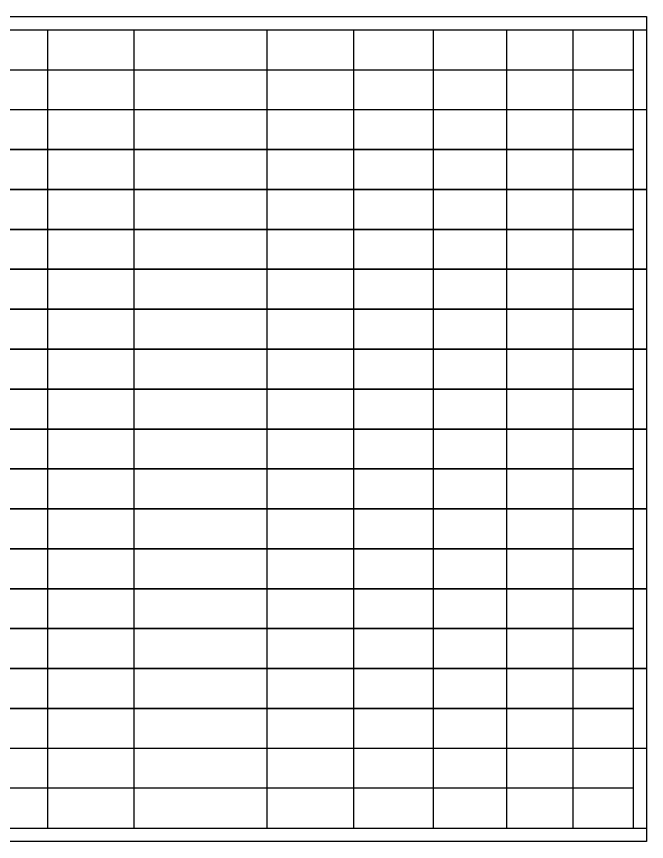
# Model space of a CAD drawing. Header units: millimetres. Extents: x -68474 to 336725, y -113450 to 40976.
# Drawn here: x -6924 to 16750, y -14725 to 16275 of the extents above; entities that cross this region are included whole.
import ezdxf

# ---------------------------------------------------------------- set-up
doc = ezdxf.new("R2010")
doc.units = ezdxf.units.MM
doc.header["$LTSCALE"] = 900
doc.layers.add('s3152a$0$27', color=7, linetype='Continuous')

# ---------------------------------------------------------------- blocks, each defined once
blk = doc.blocks.new('s3152a')
at = {"layer": 's3152a$0$27', "color": 10, "linetype": 'Continuous'}
for p, q in [((-16750, 15775), (16750, 15775)), ((-5750, -14225), (-5750, 15775)), ((-2500, -14225), (-2500, 15775)), ((2500, -14225), (2500, 15775)), ((5750, -14225), (5750, 15775)), ((8750, -14225), (8750, 15775)), ((11500, -14225), (11500, 15775)), ((14000, -14225), (14000, 15775)), ((16250, 15775), (16250, -14225)), ((-16750, -14225), (16750, -14225))]:
    blk.add_line(p, q, dxfattribs=at)
for points in [[(-16750, 16275), (16750, 16275), (16750, -14725), (-16750, -14725)], [(-16250, 14275), (16250, 14275), (16250, 11275), (-16250, 11275)], [(-16750, 12775), (16750, 12775), (16750, 9775), (-16750, 9775)], [(-16250, 11275), (16250, 11275), (16250, 8275), (-16250, 8275)], [(-16750, 9775), (16750, 9775), (16750, 6775), (-16750, 6775)], [(-16250, 8275), (16250, 8275), (16250, 5275), (-16250, 5275)], [(-16750, 6775), (16750, 6775), (16750, 3775), (-16750, 3775)], [(-16250, 5275), (16250, 5275), (16250, 2275), (-16250, 2275)], [(-16750, 3775), (16750, 3775), (16750, 775), (-16750, 775)], [(-16250, 2275), (16250, 2275), (16250, -725), (-16250, -725)], [(-16750, 775), (16750, 775), (16750, -2225), (-16750, -2225)], [(-16250, -725), (16250, -725), (16250, -3725), (-16250, -3725)], [(-16750, -2225), (16750, -2225), (16750, -5225), (-16750, -5225)], [(-16250, -3725), (16250, -3725), (16250, -6725), (-16250, -6725)], [(-16750, -5225), (16750, -5225), (16750, -8225), (-16750, -8225)], [(-16250, -6725), (16250, -6725), (16250, -9725), (-16250, -9725)], [(-16750, -8225), (16750, -8225), (16750, -11225), (-16750, -11225)], [(-16250, -9725), (16250, -9725), (16250, -12725), (-16250, -12725)]]:
    blk.add_lwpolyline(points, close=True, dxfattribs=at)

msp = doc.modelspace()

# ---------------------------------------------------------------- block references
msp.add_blockref('s3152a', (0, 0))

doc.saveas('drawing.dxf')
